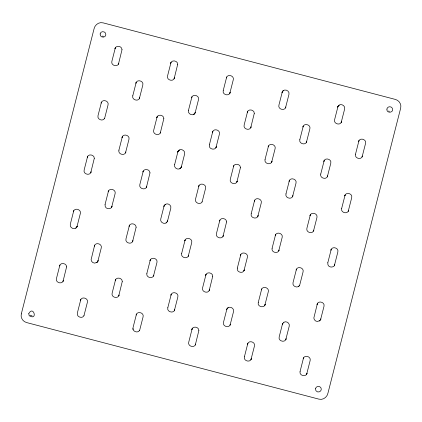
<?xml version="1.0" encoding="UTF-8"?>
<svg xmlns="http://www.w3.org/2000/svg" width="422" height="422" viewBox="0 0 422 422"><rect width="100%" height="100%" fill="white"/><g stroke="black" fill="none" stroke-linecap="round" stroke-linejoin="round"><path stroke-width="0.63" d="M139.656 330.299C137.915 333.76 131.875 331.317 133.035 327.625L136.496 314.052L136.127 315.018C137.087 310.566 144.366 312.691 143.09 316.838L139.624 330.415M104.587 118.487L108.053 104.909C109.319 100.752 102.045 98.642 101.095 103.084L101.47 102.119L98.004 115.697C96.833 119.379 102.878 121.837 104.619 118.366M83.936 315.825L87.401 302.252C88.678 298.096 81.399 295.98 80.438 300.427L80.813 299.462L77.353 313.034C76.187 316.732 82.237 319.174 83.967 315.709M202.101 201.959L205.567 188.381C206.838 184.229 199.564 182.114 198.604 186.561L198.978 185.596L195.513 199.173C194.347 202.866 200.403 205.308 202.133 201.843M299.62 285.436L303.08 271.863C304.357 267.717 297.083 265.586 296.117 270.038L296.492 269.072L293.026 282.65C291.887 286.237 297.732 288.864 299.652 285.314M313.847 230.175L313.472 231.14L316.938 217.562C318.209 213.416 310.94 211.29 309.975 215.737L310.349 214.772L306.884 228.349C305.723 232.042 311.758 234.484 313.504 231.024M76.356 227.69L77.252 226.118L76.878 227.083L80.344 213.511C81.615 209.354 74.341 207.228 73.381 211.686L73.755 210.72L70.295 224.293C69.292 227.458 73.924 230.212 76.356 227.69L75.675 228.207M97.271 262.136L98.168 260.564L97.793 261.524L101.254 247.951C102.53 243.795 95.256 241.679 94.296 246.126L94.67 245.161L91.105 259.646L91.606 261.35L92.956 262.653L94.786 263.133L97.334 262.088L96.538 262.695M282.898 90.978L281.996 92.555L282.371 91.59L278.91 105.162C277.634 109.314 284.913 111.44 285.868 106.982L285.494 107.948L288.959 94.375C289.961 91.205 285.33 88.456 282.898 90.978L283.579 90.461M227.479 308.176L226.577 309.748L226.952 308.783L223.491 322.355C222.215 326.507 229.494 328.638 230.449 324.18L230.074 325.146L233.54 311.573C234.542 308.403 229.906 305.655 227.479 308.176L228.154 307.654M320.008 320.493L320.905 318.916L320.53 319.881L323.996 306.303C325.267 302.147 317.988 300.037 317.033 304.478L317.407 303.513L313.841 317.998L314.343 319.702L315.698 321.01L317.523 321.485L320.071 320.446L319.275 321.047M164.733 204.844L165.466 204.28L163.836 206.416L164.211 205.451L160.745 219.023C159.738 222.23 164.448 224.968 166.875 222.378M338.586 105.569L337.684 107.141L338.059 106.175L334.593 119.748C333.317 123.894 340.596 126.03 341.556 121.573L341.182 122.538L344.647 108.966C345.644 105.795 341.013 103.042 338.586 105.569L339.262 105.046M298.412 286.564L299.092 286.042M283.842 322.244C286.464 320.641 290.093 323.336 289.228 326.164L285.763 339.736L286.137 338.771C285.172 343.228 277.898 341.092 279.174 336.946L282.634 323.373L282.265 324.339L283.895 322.202M166.131 222.943L167.708 220.848L167.334 221.814L170.799 208.241C171.659 205.419 168.035 202.724 165.413 204.322M103.49 36.287L102.382 36.107M32.135 315.925L30.062 315.165M389.427 111.324L388.646 110.991M133.072 329.44L132.925 328.538M28.786 313.588L29.028 315.208A3.023 2.938 21.2 0 0 29.503 315.899C38.064 320.699 33.338 305.101 28.786 313.588M100.135 33.95C99.455 37.495 105.394 38.497 105.822 34.868C106.508 31.318 100.563 30.321 100.135 33.95M315.561 388.72L315.804 390.339A3.017 2.938 21.2 0 0 316.273 391.03C318.125 393.362 322.287 391.083 321.105 388.277A3.023 2.938 21.2 0 0 320.709 387.538C319.37 385.534 315.825 386.272 315.561 388.72M386.911 109.082C386.183 113.602 394.048 113.012 392.46 108.633A3.023 2.938 21.2 0 0 392.059 107.9C390.725 105.896 387.18 106.634 386.911 109.082M66.592 266.899L63.026 281.379L63.4 280.414C62.435 284.871 55.155 282.735 56.437 278.589L59.903 265.021L59.528 265.981C60.341 261.999 66.723 263.175 66.592 266.899M94.301 158.297L90.735 172.783L91.11 171.817C90.15 176.264 82.876 174.144 84.147 169.997L87.612 156.42L87.238 157.385C88.056 153.392 94.449 154.594 94.301 158.297M122.011 49.701L118.445 64.186L118.819 63.221C117.854 67.678 110.58 65.542 111.862 61.396L115.322 47.823L114.948 48.788C115.76 44.806 122.143 45.982 122.011 49.701M105.062 204.438C104.34 210.098 112.041 209.512 112.02 206.258L111.645 207.223L115.111 193.651C116.377 189.489 109.108 187.389 108.148 191.825L108.523 190.86L105.062 204.438M118.914 150.137C117.648 154.299 124.933 156.409 125.877 151.962L125.503 152.928L128.963 139.355C130.24 135.193 122.96 133.083 122.005 137.53L122.38 136.564L118.914 150.137M132.772 95.841C131.506 99.998 138.78 102.108 139.729 97.667L139.355 98.632L142.821 85.054C144.097 80.897 136.818 78.782 135.858 83.229L136.232 82.264L132.772 95.841M198.873 330.516L195.307 345.001L195.681 344.041C194.721 348.482 187.452 346.367 188.724 342.216L192.184 328.638L191.81 329.603C192.627 325.61 199.02 326.813 198.873 330.516M212.73 276.22L209.164 290.705L209.539 289.74C208.573 294.187 201.299 292.061 202.576 287.915L206.042 274.337L205.667 275.302C206.485 271.309 212.873 272.512 212.73 276.22M226.582 221.919L223.016 236.404L223.391 235.439C222.431 239.886 215.157 237.765 216.433 233.614L219.899 220.041L219.524 221.007C220.337 217.019 226.719 218.206 226.582 221.919M240.44 167.618L236.874 182.104L237.248 181.138C236.294 185.58 229.019 183.48 230.285 179.313L233.751 165.74L233.377 166.706C234.189 162.718 240.577 163.915 240.44 167.618M254.292 113.323L250.726 127.808L251.101 126.843C250.146 131.284 242.872 129.174 244.143 125.017L247.603 111.445L247.234 112.41C248.046 108.417 254.44 109.62 254.292 113.323M237.343 268.06C236.083 272.222 243.352 274.326 244.306 269.885L243.932 270.85L247.392 257.272C248.674 253.126 241.4 250.995 240.434 255.452L240.809 254.487L237.343 268.06M251.201 213.759C249.935 217.916 257.209 220.031 258.158 215.584L257.784 216.549L261.25 202.971C262.526 198.825 255.257 196.699 254.287 201.146L254.661 200.181L251.201 213.759M265.053 159.463C263.755 163.53 270.945 165.788 272.016 161.283L271.641 162.248L275.107 148.671C276.405 144.604 269.215 142.351 268.144 146.851L268.519 145.885L265.053 159.463M122.275 281.49L118.709 295.97L119.083 295.004C118.123 299.456 110.844 297.336 112.125 293.179L115.586 279.607L115.211 280.572C116.024 276.584 122.412 277.766 122.275 281.49M136.132 227.184L132.566 241.674L132.941 240.709C131.986 245.145 124.712 243.046 125.978 238.884L129.443 225.311L129.069 226.271C129.718 222.415 136.243 223.359 136.132 227.184M149.989 172.888L146.418 187.373L146.793 186.408C145.838 190.85 138.564 188.745 139.835 184.583L143.295 171.005L142.921 171.97C143.58 168.114 150.1 169.064 149.989 172.888M163.841 118.587L160.276 133.072L160.65 132.107C159.69 136.554 152.411 134.439 153.687 130.287L157.153 116.709L156.778 117.675C157.591 113.687 163.973 114.879 163.841 118.587M177.699 64.292L174.128 78.772L174.502 77.806C173.547 82.258 166.263 80.138 167.545 75.981L171.005 62.414L170.63 63.379C171.443 59.391 177.831 60.573 177.699 64.292M167.803 307.77C166.532 312.064 174.006 313.899 174.766 309.59L174.392 310.555L177.852 296.982C179.123 292.81 171.838 290.721 170.894 295.163L171.269 294.197L167.803 307.77M181.66 253.469C180.394 257.631 187.674 259.741 188.618 255.294L188.244 256.26L191.709 242.687C192.991 238.53 185.706 236.41 184.746 240.862L185.121 239.896L181.66 253.469M209.37 144.873C208.099 149.166 215.568 151.002 216.328 146.698L215.953 147.663L219.419 134.085C220.69 129.923 213.411 127.819 212.461 132.26L212.836 131.295L209.37 144.873M223.227 90.572C221.951 94.871 229.431 96.707 230.185 92.397L229.811 93.362L233.276 79.79C234.542 75.617 227.263 73.523 226.313 77.965L226.688 76.999L223.227 90.572M320.736 174.049C319.47 178.195 326.739 180.326 327.704 175.874L327.33 176.839L330.79 163.261C332.061 159.11 324.792 156.995 323.827 161.436L324.202 160.471L320.736 174.049M300.089 371.392C298.818 375.543 306.098 377.664 307.047 373.217L306.673 374.182L310.138 360.604C311.42 356.448 304.135 354.332 303.175 358.779L303.55 357.814L300.089 371.392M327.799 262.79C327.076 268.45 334.783 267.864 334.757 264.615L334.388 265.58L337.848 252.003C339.114 247.841 331.845 245.741 330.89 250.183L331.265 249.217L327.799 262.79M341.651 208.489C340.385 212.656 347.67 214.761 348.614 210.314L348.24 211.28L351.705 197.707C352.977 193.55 345.697 191.44 344.742 195.882L345.117 194.922L341.651 208.489M355.509 154.194C354.243 158.35 361.522 160.465 362.466 156.019L362.092 156.984L365.558 143.411C366.839 139.255 359.555 137.139 358.6 141.586L358.974 140.621L355.509 154.194M21.311 313.899C20.34 317.608 22.846 321.611 26.523 322.545L318.863 399.133C323.015 400.325 327.134 397.239 327.947 393.167L400.684 108.101C401.665 104.392 399.149 100.394 395.477 99.455L103.137 22.867C98.985 21.686 94.86 24.761 94.048 28.833L21.311 313.899M146.888 273.324C145.59 277.396 152.78 279.654 153.851 275.149L153.481 276.115L156.942 262.537C158.245 258.47 151.05 256.212 149.979 260.712L150.353 259.746L146.888 273.324M174.602 164.728C173.595 167.94 178.306 170.662 180.727 168.083L179.93 168.684L181.565 166.548L181.191 167.513L184.651 153.94C185.659 150.738 180.943 148.001 178.522 150.591L179.324 149.984L177.688 152.12L178.063 151.155L174.602 164.728M188.455 110.432C187.379 113.349 192.068 116.498 194.584 113.782L193.788 114.388L195.418 112.252L195.043 113.217L198.509 99.645C199.785 95.493 192.506 93.367 191.546 97.82L191.92 96.854L188.455 110.432M244.407 356.801C243.135 360.963 250.415 363.068 251.364 358.626L250.99 359.591L254.455 346.019C255.732 341.862 248.447 339.742 247.498 344.194L247.872 343.228L244.407 356.801M258.259 302.505C256.993 306.805 264.457 308.63 265.222 304.325L264.847 305.291L268.308 291.713C269.584 287.556 262.299 285.446 261.35 289.893L261.724 288.928L258.259 302.505M272.116 248.205C270.84 252.361 278.124 254.477 279.074 250.024L278.699 250.99L282.165 237.417C283.463 233.34 276.273 231.092 275.207 235.592L275.582 234.627L272.116 248.205M285.974 193.904C284.702 198.076 291.987 200.17 292.931 195.729L292.557 196.689L296.017 183.122C297.288 178.96 290.009 176.85 289.059 181.296L289.434 180.331L285.974 193.904M299.826 139.608C298.56 143.77 305.839 145.87 306.783 141.428L306.409 142.393L309.875 128.821C311.151 124.664 303.866 122.549 302.917 126.996L303.291 126.03L299.826 139.608"/></g></svg>
